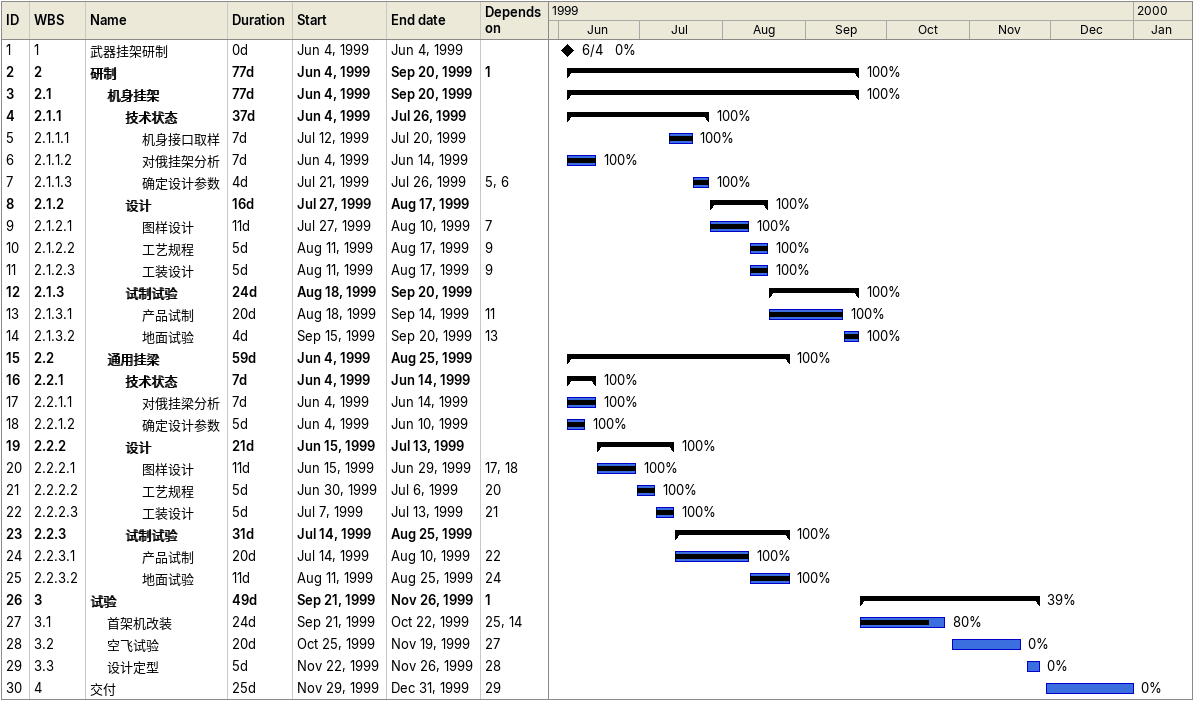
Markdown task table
| ID | WBS | Task | Duration | Start | Finish | Predecessors | % complete |
|---|---|---|---|---|---|---|---|
| 1 | 1 | 武器挂架研制 | 0d | 1999-06-04 | 1999-06-04 |  | 0 |
| 2 | 2 | **研制** | 77d | 1999-06-04 | 1999-09-20 | 1 | 100 |
| 3 | 2.1 | **机身挂架** | 77d | 1999-06-04 | 1999-09-20 |  | 100 |
| 4 | 2.1.1 | **技术状态** | 37d | 1999-06-04 | 1999-07-26 |  | 100 |
| 5 | 2.1.1.1 | 机身接口取样 | 7d | 1999-07-12 | 1999-07-20 |  | 100 |
| 6 | 2.1.1.2 | 对俄挂架分析 | 7d | 1999-06-04 | 1999-06-14 |  | 100 |
| 7 | 2.1.1.3 | 确定设计参数 | 4d | 1999-07-21 | 1999-07-26 | 5, 6 | 100 |
| 8 | 2.1.2 | **设计** | 16d | 1999-07-27 | 1999-08-17 |  | 100 |
| 9 | 2.1.2.1 | 图样设计 | 11d | 1999-07-27 | 1999-08-10 | 7 | 100 |
| 10 | 2.1.2.2 | 工艺规程 | 5d | 1999-08-11 | 1999-08-17 | 9 | 100 |
| 11 | 2.1.2.3 | 工装设计 | 5d | 1999-08-11 | 1999-08-17 | 9 | 100 |
| 12 | 2.1.3 | **试制试验** | 24d | 1999-08-18 | 1999-09-20 |  | 100 |
| 13 | 2.1.3.1 | 产品试制 | 20d | 1999-08-18 | 1999-09-14 | 11 | 100 |
| 14 | 2.1.3.2 | 地面试验 | 4d | 1999-09-15 | 1999-09-20 | 13 | 100 |
| 15 | 2.2 | **通用挂梁** | 59d | 1999-06-04 | 1999-08-25 |  | 100 |
| 16 | 2.2.1 | **技术状态** | 7d | 1999-06-04 | 1999-06-14 |  | 100 |
| 17 | 2.2.1.1 | 对俄挂梁分析 | 7d | 1999-06-04 | 1999-06-14 |  | 100 |
| 18 | 2.2.1.2 | 确定设计参数 | 5d | 1999-06-04 | 1999-06-10 |  | 100 |
| 19 | 2.2.2 | **设计** | 21d | 1999-06-15 | 1999-07-13 |  | 100 |
| 20 | 2.2.2.1 | 图样设计 | 11d | 1999-06-15 | 1999-06-29 | 17, 18 | 100 |
| 21 | 2.2.2.2 | 工艺规程 | 5d | 1999-06-30 | 1999-07-06 | 20 | 100 |
| 22 | 2.2.2.3 | 工装设计 | 5d | 1999-07-07 | 1999-07-13 | 21 | 100 |
| 23 | 2.2.3 | **试制试验** | 31d | 1999-07-14 | 1999-08-25 |  | 100 |
| 24 | 2.2.3.1 | 产品试制 | 20d | 1999-07-14 | 1999-08-10 | 22 | 100 |
| 25 | 2.2.3.2 | 地面试验 | 11d | 1999-08-11 | 1999-08-25 | 24 | 100 |
| 26 | 3 | **试验** | 49d | 1999-09-21 | 1999-11-26 | 1 | 39 |
| 27 | 3.1 | 首架机改装 | 24d | 1999-09-21 | 1999-10-22 | 25, 14 | 80 |
| 28 | 3.2 | 空飞试验 | 20d | 1999-10-25 | 1999-11-19 | 27 | 0 |
| 29 | 3.3 | 设计定型 | 5d | 1999-11-22 | 1999-11-26 | 28 | 0 |
| 30 | 4 | 交付 | 25d | 1999-11-29 | 1999-12-31 | 29 | 0 |
